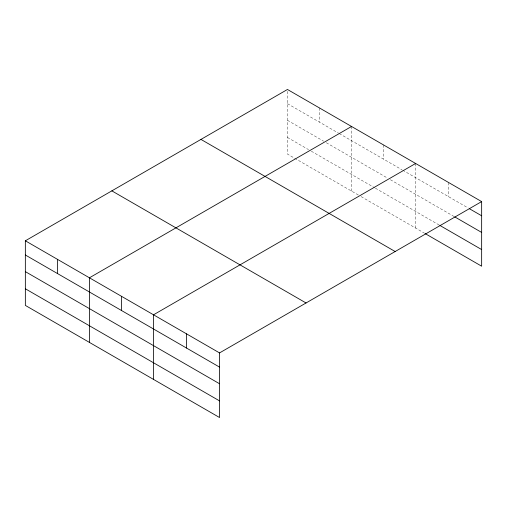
<?xml version="1.0" encoding="UTF-8"?>
<svg xmlns="http://www.w3.org/2000/svg" width="507" height="507" viewBox="0 0 507 507"><rect width="100%" height="100%" fill="white"/><g stroke="black" fill="none" stroke-linecap="round" stroke-linejoin="round"><path stroke-width="0.38" stroke-dasharray="2.54 1.9" d="M358.36 195.018L287.456 154.084L287.456 89.473M287.456 103.669L338.587 133.189M339.272 133.582L401.988 169.794M402.672 170.187L468.176 208.003M287.456 120.305L323.593 141.168M326.318 142.74L387.671 178.166M390.403 179.738L454.025 216.476M287.456 137.448L308.592 149.647M311.317 151.219L374.717 187.824M375.402 188.217L439.208 225.057M361.085 196.589L424.384 233.138M448.638 182.533L448.638 196.722M415.626 163.469L415.626 228.08M383.584 144.97L383.584 159.166M351.541 126.471L351.541 191.082M319.499 107.972L319.499 122.168"/><path stroke-width="0.76" d="M25.35 240.8L219.544 352.916L219.544 417.527L25.35 305.41L25.35 240.8L287.456 89.473L481.65 201.59L481.65 266.2L425.056 233.524M351.541 126.471L89.435 277.798L89.435 342.409M415.626 163.469L153.52 314.796L153.52 379.407M219.544 352.916L481.65 201.59M469.52 208.783L481.65 215.786M454.703 216.863L481.65 232.421M439.88 225.444L481.65 249.564M200.962 139.412L395.156 251.529M111.844 190.866L306.038 302.977M25.35 254.996L219.544 367.112M25.35 271.632L219.544 383.748M25.35 288.775L219.544 400.891M186.532 333.859L186.532 348.049M121.477 296.297L121.477 310.493M57.392 259.299L57.392 273.495"/></g></svg>
